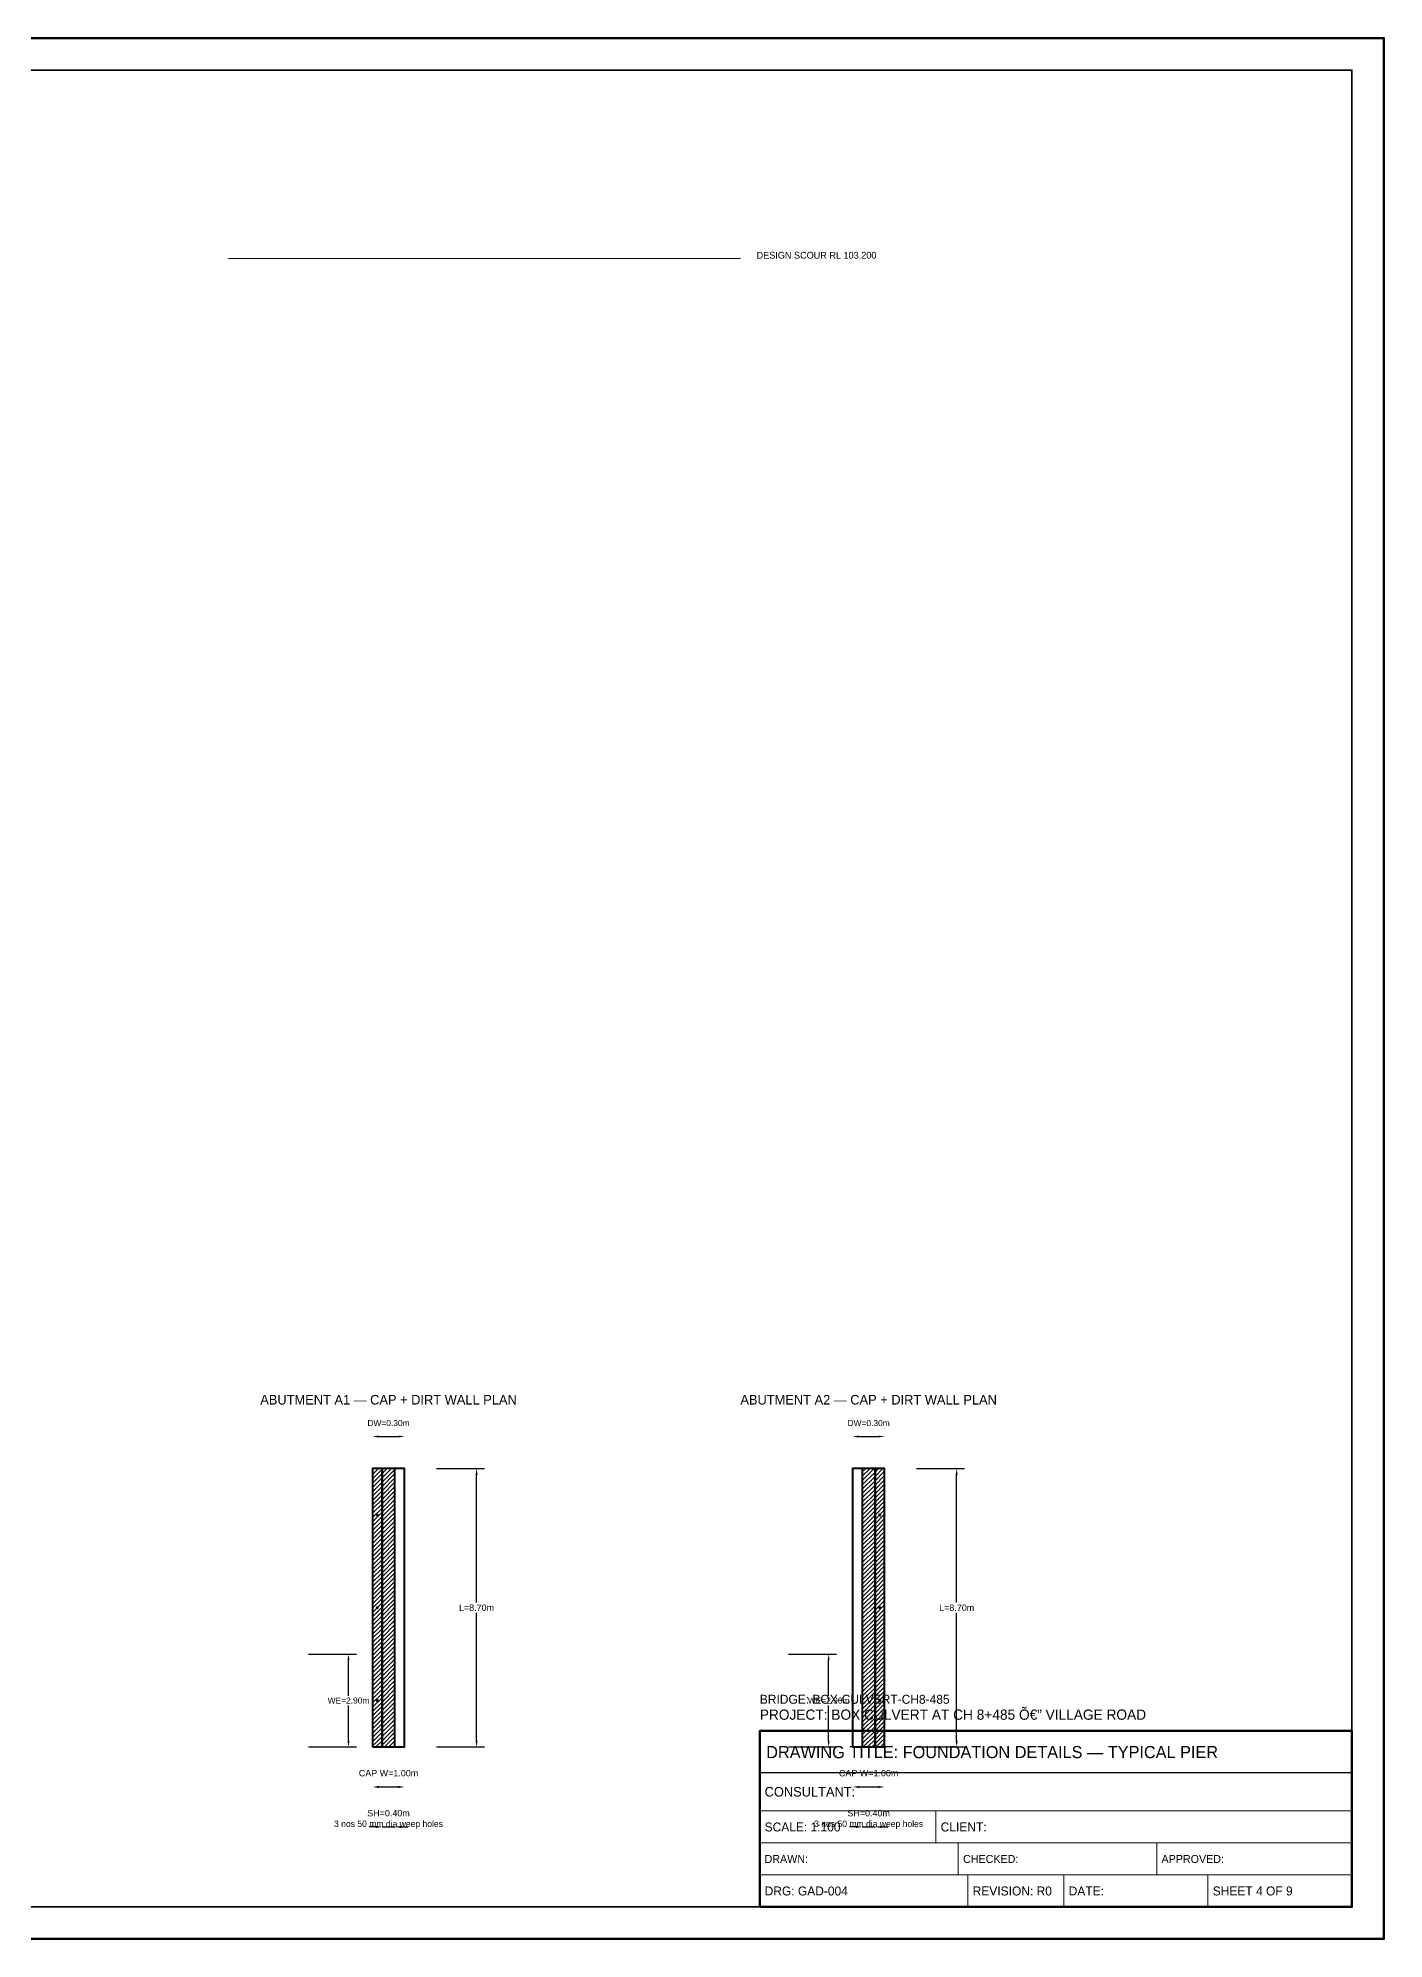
# Model space of a CAD drawing. Header units: metres. Extents: x 0 to 841, y 0 to 594.
# Drawn here: x 420 to 841, y 0 to 594 of the extents above; entities that cross this region are included whole.
import ezdxf
from ezdxf.enums import TextEntityAlignment as Align

# ---------------------------------------------------------------- set-up
doc = ezdxf.new("R2010")
doc.units = ezdxf.units.M
doc.linetypes.add('DASHED2', pattern=[0.25, 0.1875, -0.0625])
for name, color, linetype, lineweight in [('BORDER-INNER', 7, 'Continuous', 35), ('BORDER-OUTER', 7, 'Continuous', 70), ('CIVIL-SCOUR', 1, 'DASHED2', 18), ('DIM-LINEAR', 3, 'Continuous', 18), ('STRUC-HATCHING', 8, 'Continuous', 18), ('SUB-ABUT', 3, 'Continuous', 35), ('SUB-DIRT-WALL', 3, 'Continuous', 35), ('TEXT-HEADER', 7, 'Continuous', 25), ('TEXT-SPEC', 7, 'Continuous', 13), ('TEXT-TITLE', 7, 'Continuous', 25), ('TITLEBLK-BOX', 7, 'Continuous', 50), ('TITLEBLK-TEXT', 7, 'Continuous', 18)]:
    doc.layers.add(name, color=color, linetype=linetype, lineweight=lineweight)
doc.styles.add('BRIDGE_STD', font='Arial.ttf')
doc.dimstyles.new('pmb100', dxfattribs={"dimtxt": 2.5, "dimasz": 0.9375, "dimexe": 2.5, "dimexo": 2.5, "dimtad": 0, "dimtih": 1, "dimdec": 0, "dimtxsty": 'BRIDGE_STD', "dimcen": 2.5, "dimazin": 3, "dimtfac": 1, "dimtmove": 0, "dimatfit": 3})

msp = doc.modelspace()

# ---------------------------------------------------------------- hatches: boundary and pattern name
at = {"layer": 'STRUC-HATCHING'}
h = msp.add_hatch(dxfattribs=at)
h.set_pattern_fill('ANSI31', scale=0.3)
h.paths.add_polyline_path([(525, 60), (528, 60), (528, 147), (525, 147)])
h = msp.add_hatch(dxfattribs=at)
h.set_pattern_fill('ANSI31', scale=0.3)
h.paths.add_polyline_path([(528, 60), (532, 60), (532, 147), (528, 147)])
h = msp.add_hatch(dxfattribs=at)
h.set_pattern_fill('ANSI31', scale=0.3)
h.paths.add_polyline_path([(678, 60), (682, 60), (682, 147), (678, 147)])
h = msp.add_hatch(dxfattribs=at)
h.set_pattern_fill('ANSI31', scale=0.3)
h.paths.add_polyline_path([(682, 60), (685, 60), (685, 147), (682, 147)])

# ---------------------------------------------------------------- linework, layer by layer
at = {"layer": 'BORDER-INNER'}
msp.add_lwpolyline([(10, 10), (831, 10), (831, 584), (10, 584), (10, 10)], dxfattribs=at)
at = {"layer": 'BORDER-OUTER'}
msp.add_lwpolyline([(0, 0), (841, 0), (841, 594), (0, 594), (0, 0)], dxfattribs=at)
at = {"layer": 'CIVIL-SCOUR', "color": 1}
msp.add_line((480, 525.06), (640, 525.06), dxfattribs=at)
at = {"layer": 'SUB-ABUT', "lineweight": 40}
for points in [[(525, 60), (535, 60), (535, 147), (525, 147), (525, 60)], [(528, 60), (532, 60), (532, 147), (528, 147), (528, 60)], [(675, 60), (685, 60), (685, 147), (675, 147), (675, 60)], [(678, 60), (682, 60), (682, 147), (678, 147), (678, 60)]]:
    msp.add_lwpolyline(points, dxfattribs=at)
at = {"layer": 'SUB-DIRT-WALL', "lineweight": 40}
for points in [[(525, 60), (528, 60), (528, 147), (525, 147), (525, 60)], [(682, 60), (685, 60), (685, 147), (682, 147), (682, 60)]]:
    msp.add_lwpolyline(points, dxfattribs=at)
at = {"layer": 'SUB-DIRT-WALL', "color": 4}
for centre in [(526.5, 132.5), (683.5, 132.5), (526.5, 103.5), (683.5, 103.5), (526.5, 74.5), (683.5, 74.5)]:
    msp.add_circle(centre, 0.25, dxfattribs=at)
at = {"layer": 'TITLEBLK-BOX', "lineweight": 50}
msp.add_lwpolyline([(646, 10), (831, 10), (831, 65), (646, 65), (646, 10)], dxfattribs=at)
at = {"layer": 'TITLEBLK-BOX', "lineweight": 30}
msp.add_lwpolyline([(646, 52), (831, 52), (831, 65), (646, 65), (646, 52)], dxfattribs=at)
at = {"layer": 'TITLEBLK-BOX', "lineweight": 18}
for points in [[(646, 40), (831, 40), (831, 52), (646, 52), (646, 40)], [(646, 30), (701, 30), (701, 40), (646, 40), (646, 30)], [(701, 30), (831, 30), (831, 40), (701, 40), (701, 30)], [(646, 20), (708, 20), (708, 30), (646, 30), (646, 20)], [(708, 20), (770, 20), (770, 30), (708, 30), (708, 20)], [(770, 20), (831, 20), (831, 30), (770, 30), (770, 20)], [(646, 10), (711, 10), (711, 20), (646, 20), (646, 10)], [(711, 10), (741, 10), (741, 20), (711, 20), (711, 10)], [(741, 10), (786, 10), (786, 20), (741, 20), (741, 10)], [(786, 10), (831, 10), (831, 20), (786, 20), (786, 10)]]:
    msp.add_lwpolyline(points, dxfattribs=at)

# ---------------------------------------------------------------- texts
at = {"layer": 'CIVIL-SCOUR', "color": 1}
msp.add_text('DESIGN SCOUR RL 103.200', height=2.125, dxfattribs=at).set_placement((645, 525.06))
at = {"layer": 'TEXT-HEADER'}
for s, p in [('ABUTMENT A1 — CAP + DIRT WALL PLAN', (530, 167)), ('ABUTMENT A2 — CAP + DIRT WALL PLAN', (680, 167))]:
    msp.add_text(s, height=3, dxfattribs=at).set_placement(p, align=Align.CENTER)
at = {"layer": 'TEXT-SPEC'}
for p in [(530, 35), (680, 35)]:
    msp.add_text('3 nos 50 mm dia weep holes', height=2, dxfattribs=at).set_placement(p, align=Align.CENTER)
at = {"layer": 'TEXT-TITLE'}
for s, height, p in [('PROJECT: BOX CULVERT AT CH 8+485 â€” VILLAGE ROAD', 3.2, (646, 68.5)), ('DRAWING TITLE: FOUNDATION DETAILS — TYPICAL PIER', 3.8, (648, 56.5))]:
    msp.add_text(s, height=height, dxfattribs=at).set_placement(p)
at = {"layer": 'TITLEBLK-TEXT'}
for s, height, p in [('BRIDGE: BOX-CULVERT-CH8-485', 2.8, (646, 73.5)), ('CONSULTANT: ', 3, (647.5, 44.5)), ('SCALE: 1:100', 2.8, (647.5, 33.6)), ('CLIENT: ', 2.8, (702.5, 33.6)), ('DRAWN: ', 2.5, (647.5, 23.75)), ('CHECKED: ', 2.5, (709.5, 23.75)), ('APPROVED: ', 2.5, (771.5, 23.75)), ('DRG: GAD-004', 2.8, (647.5, 13.6)), ('REVISION: R0', 2.8, (712.5, 13.6)), ('DATE: ', 2.8, (742.5, 13.6)), ('SHEET 4 OF 9', 2.8, (787.5, 13.6))]:
    msp.add_text(s, height=height, dxfattribs=at).set_placement(p)

# ---------------------------------------------------------------- dimensions: what is measured, and where the dimension line sits
at = {"layer": 'DIM-LINEAR'}
for base, p1, p2, text, override in [((525, 157), (525, 157), (535, 157), 'DW=0.30m', {"dimtxt": 1.875, "dimasz": 1.875, "dimgap": 0.75, "dimclrt": 3}), ((675, 157), (675, 157), (685, 157), 'DW=0.30m', {"dimtxt": 1.875, "dimasz": 1.875, "dimgap": 0.75, "dimclrt": 3}), ((525, 47.5), (525, 47.5), (535, 47.5), 'CAP W=1.00m', {"dimtxt": 2, "dimasz": 2, "dimgap": 0.8, "dimclrt": 3}), ((675, 47.5), (675, 47.5), (685, 47.5), 'CAP W=1.00m', {"dimtxt": 2, "dimasz": 2, "dimgap": 0.8, "dimclrt": 3}), ((528, 35), (528, 35), (532, 35), 'SH=0.40m', {"dimtxt": 2, "dimasz": 2, "dimgap": 0.8, "dimclrt": 3}), ((678, 35), (678, 35), (682, 35), 'SH=0.40m', {"dimtxt": 2, "dimasz": 2, "dimgap": 0.8, "dimclrt": 3})]:
    msp.add_linear_dim(base=base, p1=p1, p2=p2, text=text, dimstyle='pmb100', override=override, dxfattribs=at).render()
for base, p1, p2, text, override in [((557.5, 60), (542.5, 60), (542.5, 147), 'L=8.70m', {"dimtxt": 2, "dimasz": 2, "dimgap": 0.8, "dimclrt": 3}), ((707.5, 60), (692.5, 60), (692.5, 147), 'L=8.70m', {"dimtxt": 2, "dimasz": 2, "dimgap": 0.8, "dimclrt": 3}), ((517.5, 60), (502.5, 60), (502.5, 89), 'WE=2.90m', {"dimtxt": 1.875, "dimasz": 1.875, "dimgap": 0.75, "dimclrt": 3}), ((667.5, 60), (652.5, 60), (652.5, 89), 'WE=2.90m', {"dimtxt": 1.875, "dimasz": 1.875, "dimgap": 0.75, "dimclrt": 3})]:
    msp.add_linear_dim(base=base, p1=p1, p2=p2, angle=90, text=text, dimstyle='pmb100', override=override, dxfattribs=at).render()

doc.saveas('drawing.dxf')
